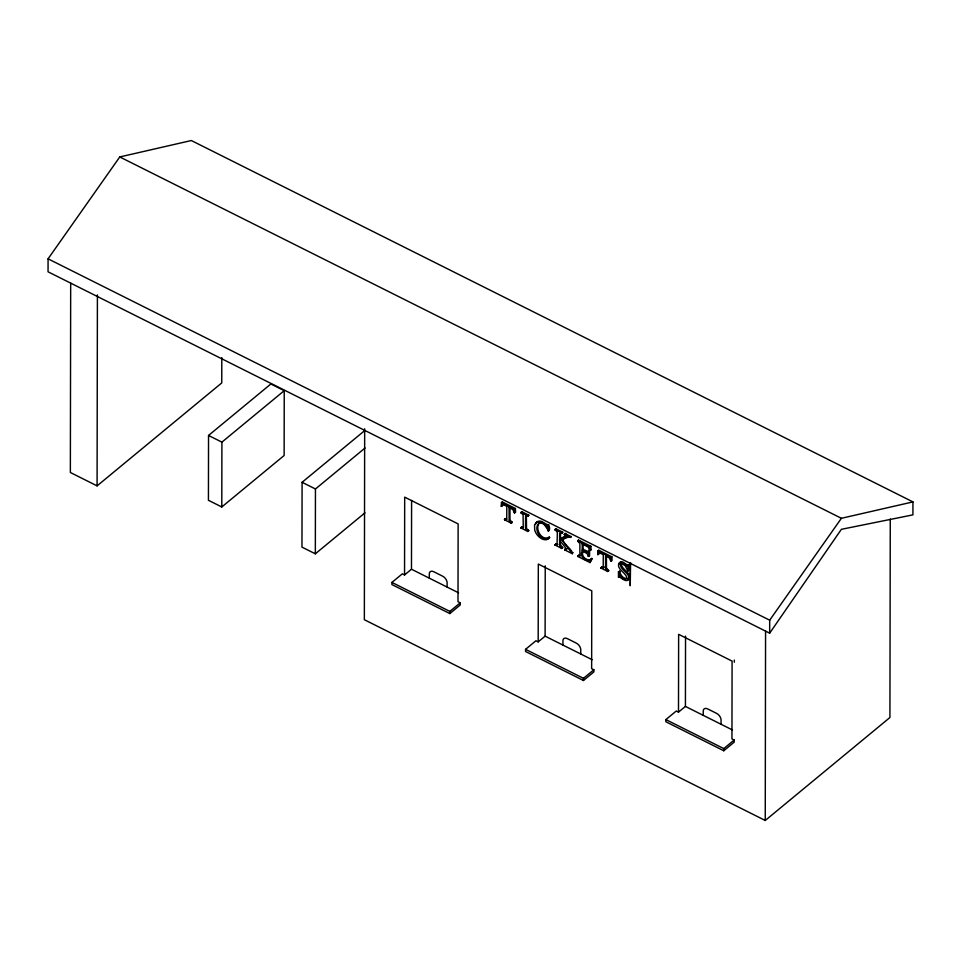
<?xml version="1.0" encoding="UTF-8"?>
<svg xmlns="http://www.w3.org/2000/svg" width="961" height="961" viewBox="0 0 961 961"><rect width="100%" height="100%" fill="white"/><g stroke="black" fill="none" stroke-linecap="round" stroke-linejoin="round"><path stroke-width="1.44" d="M48.074 258.833L48.05 271.795L769.665 633.167L841.38 529.319L912.926 514.868L912.95 501.906L191.335 140.534L119.777 156.943L48.074 258.833L769.689 620.193L769.665 633.167M70.682 283.027L70.357 472.488L97.085 485.87L221.751 382.922L221.799 357.66M97.085 485.87L97.409 294.919M208.537 435.453L208.429 500.285L221.787 506.976L284.132 455.502L284.24 390.671L270.882 383.968L208.537 435.453L221.907 442.144L221.787 506.976M364.423 430.816L302.09 482.29L301.97 547.121L315.34 553.812L364.976 512.826M315.34 553.812L315.448 488.981L365.084 447.994M364.675 428.75L364.351 619.713L765.244 820.466L889.922 717.519L890.27 519.06M391.932 582.414L391.932 584.576L449.832 613.574L460.223 604.998L460.235 602.835L458.001 601.718L458.133 523.913L404.689 497.149L404.545 574.954L402.323 573.837L391.932 582.414L449.844 611.412L449.832 613.574M404.545 574.954L411.476 569.224L411.596 500.405M429.291 578.15L429.303 573.825A5.646 3.412 50.5 0 1 433.759 571.735L442.673 576.204A5.646 3.412 50.5 0 1 447.117 582.75L447.105 587.075M511.312 523.168L509.126 520.538L509.066 507.42L509.931 506.699L509.991 519.817L512.177 522.46L511.312 523.168L504.501 519.757L505.366 518.604L506.807 519.18L505.942 519.889L504.501 519.324M505.366 518.604L504.501 519.757M520.922 527.541L522.94 527.997L523.228 526.376L523.096 514.688L520.946 512.838L521.811 511.684L528.706 515.132L527.829 516.285L526.4 515.709L526.376 516.742L526.508 528.43L528.67 530.712L527.805 531.433L520.922 527.973L521.787 526.832L523.216 527.409M521.787 526.832L520.922 527.973M520.946 512.838L521.811 511.684M525.559 649.336L525.559 651.498L583.471 680.496L593.862 671.919L593.862 669.757L591.64 668.64L591.772 590.835L538.316 564.071L538.184 641.876L535.95 640.759L525.559 649.336L583.471 678.334L583.471 680.496M527.805 531.433L528.67 530.28M527.829 516.285L528.706 515.132M538.184 641.876L545.103 636.146L545.235 565.825M560.455 540.094C557.548 543.854 563.53 546.629 561.861 548.479L555.002 545.043L555.866 543.902L557.897 544.346L556.443 545.187L555.002 544.611M557.032 545.067L557.332 533.391L557.188 531.745L555.026 529.907L555.89 528.754L562.75 532.19L561.885 533.343L559.65 533.403L559.59 539.289L564.047 537.451L566.654 535.241L559.59 539.289M555.866 543.902L555.002 545.043M555.026 529.907L555.89 528.754M560.455 538.845L559.59 539.553L559.734 546.208L561.861 548.479M560.455 538.568L560.515 532.682M561.885 533.343L562.75 532.19M562.93 645.071L562.93 640.747A5.646 3.412 50.5 0 1 567.398 638.657L576.3 643.125A5.646 3.412 50.5 0 1 580.756 649.672L580.744 653.997M565.789 535.962L564.335 534.568L565.2 533.415L571.098 536.803L566.726 537.559L561.861 539.842L572.312 553.716L564.684 549.896L565.548 548.743L566.522 549.055M564.335 534.568L565.2 533.415M565.548 548.743L564.684 549.896M570.233 537.523L571.098 536.37M561.861 539.842L562.726 539.121C562.822 543.866 573.357 550.16 572.312 553.716M582.21 550.1L583.075 549.38L583.087 543.217L582.222 543.926L582.21 550.1L587.579 552.383L589.586 550.365L589.573 555.794L588.252 556.287L587.159 553.62L582.21 550.917C578.546 556.899 587.964 564.155 591.784 558.413L589.994 562.569L577.633 556.383L578.498 555.23L580.144 555.794M577.633 555.938L579.891 555.902L579.879 543.433L577.657 541.235L578.522 540.082L590.895 546.28L591.063 549.776L589.742 550.269L588.3 547.145L582.222 543.926M578.498 555.23L577.633 556.383M577.657 541.235L578.522 540.082M583.075 551.494C580.216 556.587 588.372 562.617 591.784 558.413M588.709 556.515L588.721 551.073L589.586 550.365M607.796 571.483L605.598 568.852L605.55 555.734L606.415 555.014L606.463 568.131L608.661 570.774L607.796 571.483L600.973 568.071L601.838 566.918L603.292 567.495L604.061 566.834M601.838 566.918L600.973 568.071M604.145 553.884L603.28 554.605L603.196 567.543L602.415 568.203L600.973 567.627M618.908 577.405L620.494 576.18L618.464 577.177L618.464 571.843L619.785 571.351C620.157 574.894 623.329 579.111 627.185 578.486M618.464 577.177L619.328 576.468L619.328 571.122M619.16 576.876C621.719 578.041 626.548 583.219 628.878 578.99C629.779 572.54 620.073 570.197 620.446 564.215L622.031 563.735L625.167 565.681L627.941 571.014L627.941 565.633L628.818 564.912L626.68 565.885L622.115 562.774A6.03 3.652 50.5 0 0 619.136 562.954C615.881 569.128 626.055 572.336 626.884 577.957C624.758 582.126 618.572 575.411 618.92 572.059L618.464 571.843M627.941 571.014L628.806 570.305L628.818 564.912M630.272 563.074L630.236 585.766L630.584 562.617M665.877 719.597L665.877 721.759L723.777 750.757L734.168 742.18L734.18 740.018L731.946 738.901L732.09 661.108L678.634 634.332L678.49 712.137L676.268 711.02L665.877 719.597L723.789 748.595L723.777 750.757M678.49 712.137L685.421 706.419L685.541 636.098M703.236 715.344L703.248 711.02A5.646 3.412 50.5 0 1 707.704 708.93L716.618 713.386A5.646 3.412 50.5 0 1 721.062 719.945L721.062 724.258M734.312 662.213L734.312 660.063M765.244 820.466L765.569 631.017M503.504 503.996L501.234 506.195L501.438 502.627L502.303 501.918L515.42 508.489L515.589 512.225L514.279 512.718L512.922 509.678L509.066 507.42M501.234 506.195L502.11 505.474L502.303 501.918M599.976 552.299L597.718 554.497L597.91 550.941L598.775 550.233L611.893 556.803L612.061 560.539L610.752 561.032L609.394 557.993L605.55 555.734M597.718 554.497L598.583 553.788L598.775 550.233M506.723 519.228L506.807 506.291L503.276 504.681L501.69 506.411M619.196 564.203L620.001 562.245A6.03 3.652 50.5 0 1 622.98 562.065L627.545 565.164L628.362 564.684M598.162 554.725L599.748 552.995L603.28 554.605M588.925 551.17L589.129 550.136M621.311 563.494C620.494 569.417 634.08 574.017 628.29 579.807M559.59 539.553C559.29 541.235 569.116 549.704 564.684 549.464M535.421 524.358L536.779 522.075A9.826 5.946 50.5 0 1 539.229 521.126A10.078 6.102 50.5 0 1 542.244 521.631C546.28 525.162 550.881 524.057 549.272 530.376C546.605 530.712 545.151 521.691 539.674 523.072L538.58 523.553C532.983 529.631 542.124 543.71 549.26 537.139L549.62 537.547C546.1 542.412 539.782 538.436 537.127 534.833A10.211 6.174 50.5 0 1 534.7 530.04L534.556 525.066L535.914 522.784A9.826 5.946 50.5 0 1 538.364 521.835A10.078 6.102 50.5 0 1 541.379 522.352L546.629 525.979L548.491 524.682M589.994 562.569L592.252 558.641M620.025 576.156L619.328 576.468M769.689 620.193L841.392 518.303L912.95 501.906M221.907 442.144L284.24 390.671M514.724 512.946L514.555 509.198L515.42 508.489M514.279 512.718L515.144 511.997L514.363 509.654M509.366 521.27L510.231 520.562M511.312 522.736L512.189 522.015M546.629 525.979L547.494 525.271M548.407 531.097L548.046 525.619L548.911 524.898M449.844 611.412L460.235 602.835M548.022 530.904L549.272 530.376M549.62 537.547L548.395 537.848M557.188 531.745L558.053 531.025M565.512 535.325L566.389 534.616L565.717 535.637M561.861 548.046L562.726 547.326M565.981 549.38L566.846 548.671M565.657 549.764L566.762 548.947M572.312 553.284L573.176 552.563M590.198 550.497L590.03 547.001L590.895 546.28M589.742 550.269L591.063 549.776M587.579 552.383L588.444 551.662L583.075 549.38M582.63 557.897L583.495 557.188M588.252 556.287L589.117 555.566L588.793 553.932M611.196 561.26L611.028 557.512L611.893 556.803M603.003 568.047L603.868 567.338M605.838 569.585L606.703 568.876M607.796 571.05L608.661 570.329M618.92 572.059L619.785 571.351M626.68 565.885L627.545 565.164M627.197 565.909L628.062 565.2M627.485 570.786L628.35 570.077L628.062 568.588M583.471 678.334L593.862 669.757M723.789 748.595L734.18 740.018M549.26 537.139C541.884 541.764 534.28 528.622 539.445 522.832L541.908 522.412M567.591 536.839L562.726 539.121M548.335 538.653L545.932 539.145M526.4 515.709L525.583 516.345L525.499 527.505L525.859 529.583L527.805 530.989M569.104 536.43L571.098 536.803M527.265 515L528.706 515.577M542.965 538.232L544.022 538.689M119.777 156.943L841.392 518.303M521.811 512.129L522.952 512.766M555.89 529.187L557.032 529.835M565.2 533.848L566.389 534.616M578.522 540.526L579.951 541.355M501.438 502.627L514.555 509.198M520.946 512.405L527.841 515.853M555.026 529.475L561.885 532.899M564.335 534.136L570.233 537.079M577.657 540.803L590.03 547.001M597.91 550.941L611.028 557.512M584.252 550.797L586.606 551.974M526.376 529.559L528.67 530.712M560.443 546.617L562.726 547.77M583.447 558.137L588.396 560.623M606.391 569.633L608.661 570.774M302.09 482.29L315.448 488.981M411.476 569.224L458.565 592.817M545.103 636.146L592.192 659.726M685.421 706.419L732.51 730M543.53 523.024L546.148 524.97M512.201 507.84L513.066 508.357M621.935 577.237L623.473 578.438M624.998 564.047L626.896 566.041M546.857 525.811L547.494 526.76M523.481 513.234L523.961 513.967M548.034 527.805L548.887 530.196"/></g></svg>
